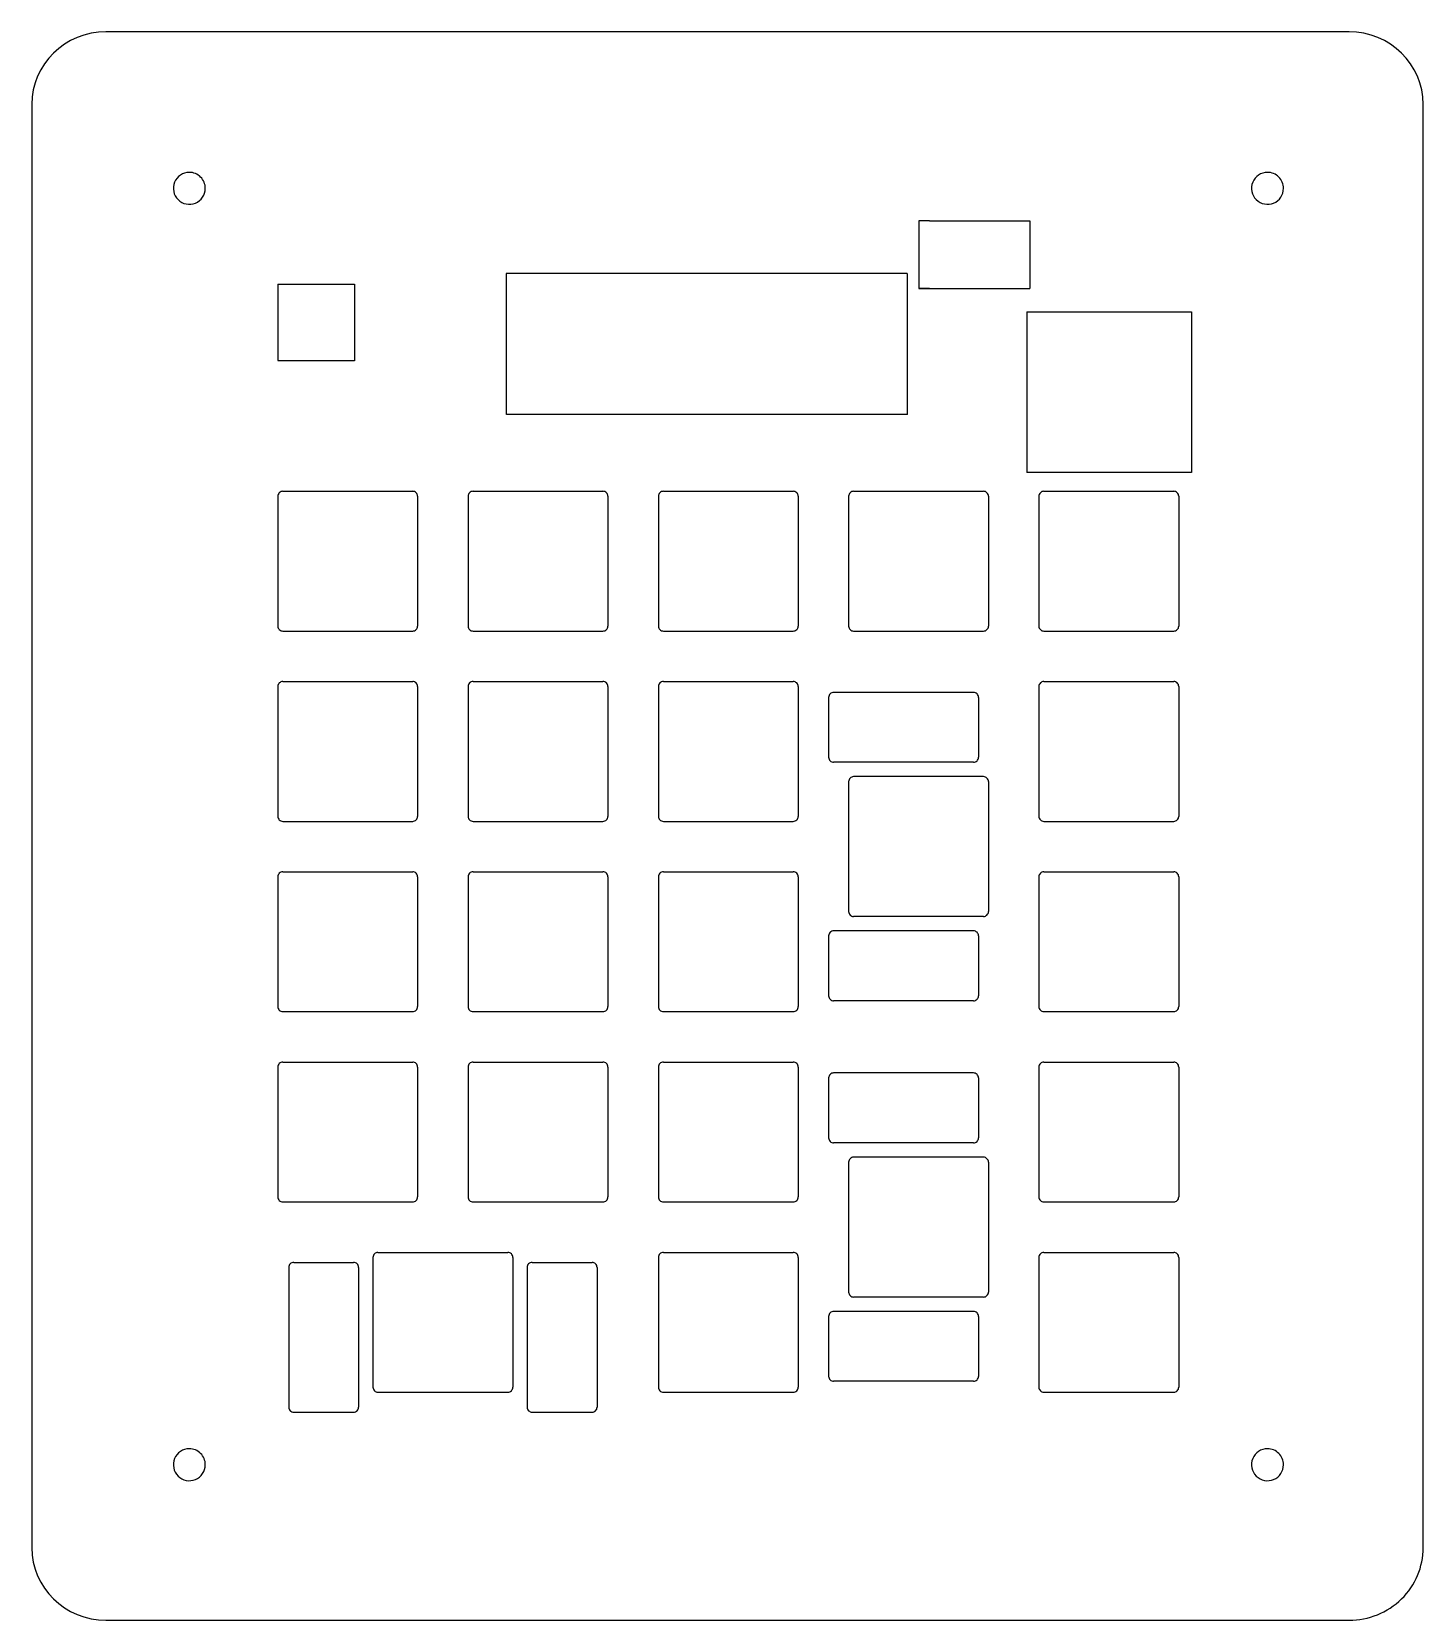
# Model space of a CAD drawing. Extents: x 2054149 to 5740322, y 1066204 to 5273978.
import ezdxf

# ---------------------------------------------------------------- set-up
doc = ezdxf.new("R2010")
doc.units = 0
doc.layers.get('0').update_dxf_attribs({"linetype": 'CONTINUOUS'})

msp = doc.modelspace()

# ---------------------------------------------------------------- linework, layer by layer
at = {"color": 7}
for points in [[(5543726.384383, 5273976.579106), (2250745.123266, 5273976.579106)], [(2054149.22708, 5081621.269875), (2054149.22708, 1258559.34745)], [(5740322.280569, 1258559.34745), (5740322.280569, 5081621.269875)], [(4403725.22513, 4773432.499095), (4403725.22513, 4593997.20321)], [(4432623.044318, 4773432.499095), (4403725.22513, 4773432.499095)], [(4432623.044318, 4773432.499095), (4698079.755458, 4773432.499095)], [(4698079.755458, 4773432.499095), (4698079.755458, 4593997.20321)], [(3311233.143031, 4634071.033041), (3311233.143031, 4260240.885358)], [(4373234.612759, 4634071.033041), (3311233.143031, 4634071.033041)], [(4373657.946496, 4260240.885358), (4373657.946496, 4634071.033041)], [(2706146.358444, 4605173.213854), (2908854.426493, 4605173.213854)], [(2706146.358444, 4605173.213854), (2706146.358444, 4403137.188112)], [(2908854.426493, 4605173.213854), (2909103.135063, 4402713.854375)], [(4432623.044318, 4593997.20321), (4403725.22513, 4593997.20321)], [(4403725.22513, 4593997.20321), (4698079.755458, 4593997.20321)], [(4690015.247778, 4532169.310995), (5126170.704817, 4532169.310995)], [(4690015.247778, 4532169.310995), (4690015.247778, 4106766.530864)], [(5126170.704817, 4532169.310995), (5126170.704817, 4106766.530864)], [(2909103.135063, 4402713.854375), (2706146.358444, 4402713.854375)], [(4373657.946496, 4260240.885358), (3311656.476767, 4260240.885358)], [(5126170.704817, 4106766.530864), (4690015.247778, 4106766.530864)], [(2706024.649995, 4043594.554035), (2706024.649995, 3699635.893134)], [(2719253.82926, 4056823.733301), (3063212.490162, 4056823.733301)], [(3076441.669427, 4043594.554035), (3076441.669427, 3699635.893134)], [(3210056.380008, 4043594.554035), (3210056.380008, 3699635.893134)], [(3223285.559274, 4056823.733301), (3567244.220176, 4056823.733301)], [(3580473.399441, 4043594.554035), (3580473.399441, 3699635.893134)], [(3714088.110022, 4043594.554035), (3714088.110022, 3699635.893134)], [(3727317.289288, 4056823.733301), (4071275.950189, 4056823.733301)], [(4084505.129455, 4043594.554035), (4084505.129455, 3699635.893134)], [(4218119.840036, 4043594.554035), (4218119.840036, 3699635.893134)], [(4231349.019301, 4056823.733301), (4575307.680203, 4056823.733301)], [(4588536.859469, 4043594.554035), (4588536.859469, 3699635.893134)], [(4722151.57005, 4043594.554035), (4722151.57005, 3699635.893134)], [(4735380.749315, 4056823.733301), (5079339.410217, 4056823.733301)], [(5092568.589482, 4043594.554035), (5092568.589482, 3699635.893134)], [(2719253.82926, 3686406.713868), (3063212.490162, 3686406.713868)], [(3223285.559274, 3686406.713868), (3567244.220176, 3686406.713868)], [(3727317.289288, 3686406.713868), (4071275.950189, 3686406.713868)], [(4231349.019301, 3686406.713868), (4575307.680203, 3686406.713868)], [(4735380.749315, 3686406.713868), (5079339.410217, 3686406.713868)], [(2706024.649995, 3539562.824022), (2706024.649995, 3195604.16312)], [(2719253.82926, 3552792.003287), (3063212.490162, 3552792.003287)], [(3076441.669427, 3539562.824022), (3076441.669427, 3195604.16312)], [(3210056.380008, 3539562.824022), (3210056.380008, 3195604.16312)], [(3223285.559274, 3552792.003287), (3567244.220176, 3552792.003287)], [(3580473.399441, 3539562.824022), (3580473.399441, 3195604.16312)], [(3714088.110022, 3539562.824022), (3714088.110022, 3195604.16312)], [(3727317.289288, 3552792.003287), (4071275.950189, 3552792.003287)], [(4084505.129455, 3539562.824022), (4084505.129455, 3195604.16312)], [(4722151.57005, 3539562.824022), (4722151.57005, 3195604.16312)], [(4735380.749315, 3552792.003287), (5079339.410217, 3552792.003287)], [(5092568.589482, 3539562.824022), (5092568.589482, 3195604.16312)], [(4165203.122974, 3510802.588299), (4165203.122974, 3352052.437113)], [(4548849.321672, 3524031.767564), (4178432.30224, 3524031.767564)], [(4562078.500938, 3510802.588299), (4562078.500938, 3352052.437113)], [(4548849.321672, 3338823.257848), (4178432.30224, 3338823.257848)], [(4218119.840036, 3287546.959015), (4218119.840036, 2943588.298113)], [(4575307.680203, 3300776.13828), (4231349.019301, 3300776.13828)], [(4588536.859469, 3287546.959015), (4588536.859469, 2943588.298113)], [(2719253.82926, 3182374.983854), (3063212.490162, 3182374.983854)], [(3223285.559274, 3182374.983854), (3567244.220176, 3182374.983854)], [(3727317.289288, 3182374.983854), (4071275.950189, 3182374.983854)], [(4735380.749315, 3182374.983854), (5079339.410217, 3182374.983854)], [(2706024.649995, 3035531.094008), (2706024.649995, 2691572.300814)], [(2719253.82926, 3048760.273273), (3063212.490162, 3048760.273273)], [(3076441.669427, 3035531.094008), (3076441.669427, 2691572.300814)], [(3210056.380008, 3035531.094008), (3210056.380008, 2691572.300814)], [(3223285.559274, 3048760.273273), (3567244.220176, 3048760.273273)], [(3580473.399441, 3035531.094008), (3580473.399441, 2691572.300814)], [(3714088.110022, 3035531.094008), (3714088.110022, 2691572.300814)], [(3727317.289288, 3048760.273273), (4071275.950189, 3048760.273273)], [(4084505.129455, 3035531.094008), (4084505.129455, 2691572.300814)], [(4722151.57005, 3035531.094008), (4722151.57005, 2691572.300814)], [(4735380.749315, 3048760.273273), (5079339.410217, 3048760.273273)], [(5092568.589482, 3035531.094008), (5092568.589482, 2691572.300814)], [(4575307.680203, 2930359.118848), (4231349.019301, 2930359.118848)], [(4165203.122974, 2879082.687723), (4165203.122974, 2720332.536537)], [(4548849.321672, 2892311.866988), (4178432.30224, 2892311.866988)], [(4562078.500938, 2879082.687723), (4562078.500938, 2720332.536537)], [(4548849.321672, 2707103.357272), (4178432.30224, 2707103.357272)], [(2719253.82926, 2678343.121549), (3063212.490162, 2678343.121549)], [(3223285.559274, 2678343.121549), (3567244.220176, 2678343.121549)], [(3727317.289288, 2678343.121549), (4071275.950189, 2678343.121549)], [(4735380.749315, 2678343.121549), (5079339.410217, 2678343.121549)], [(2706024.649995, 2531499.231702), (2706024.649995, 2187540.570801)], [(2719253.82926, 2544728.410968), (3063212.490162, 2544728.410968)], [(3076441.669427, 2531499.231702), (3076441.669427, 2187540.570801)], [(3210056.380008, 2531499.231702), (3210056.380008, 2187540.570801)], [(3223285.559274, 2544728.410968), (3567244.220176, 2544728.410968)], [(3580473.399441, 2531499.231702), (3580473.399441, 2187540.570801)], [(3714088.110022, 2531499.231702), (3714088.110022, 2187540.570801)], [(3727317.289288, 2544728.410968), (4071275.950189, 2544728.410968)], [(4084505.129455, 2531499.231702), (4084505.129455, 2187540.570801)], [(4722151.57005, 2531499.231702), (4722151.57005, 2187540.570801)], [(4735380.749315, 2544728.410968), (5079339.410217, 2544728.410968)], [(5092568.589482, 2531499.231702), (5092568.589482, 2187540.570801)], [(4165203.122974, 2502738.995979), (4165203.122974, 2343988.844794)], [(4548849.321672, 2515968.175245), (4178432.30224, 2515968.175245)], [(4562078.500938, 2502738.995979), (4562078.500938, 2343988.844794)], [(4548849.321672, 2330759.665528), (4178432.30224, 2330759.665528)], [(4218119.840036, 2279483.366695), (4218119.840036, 1935524.705794)], [(4575307.680203, 2292712.545961), (4231349.019301, 2292712.545961)], [(4588536.859469, 2279483.366695), (4588536.859469, 1935524.705794)], [(2719253.82926, 2174311.391535), (3063212.490162, 2174311.391535)], [(3223285.559274, 2174311.391535), (3567244.220176, 2174311.391535)], [(3727317.289288, 2174311.391535), (4071275.950189, 2174311.391535)], [(4735380.749315, 2174311.391535), (5079339.410217, 2174311.391535)], [(2958040.515002, 2027467.501689), (2958040.515002, 1683508.840787)], [(2971269.694267, 2040696.680954), (3315228.355169, 2040696.680954)], [(3328457.534434, 2027467.501689), (3328457.534434, 1683508.840787)], [(3714088.110022, 2027467.501689), (3714088.110022, 1683508.840787)], [(3727317.289288, 2040696.680954), (4071275.950189, 2040696.680954)], [(4084505.129455, 2027467.501689), (4084505.129455, 1683508.840787)], [(4722151.57005, 2027467.501689), (4722151.57005, 1683508.840787)], [(4735380.749315, 2040696.680954), (5079339.410217, 2040696.680954)], [(5092568.589482, 2027467.501689), (5092568.589482, 1683508.840787)], [(2734784.885718, 2001009.143158), (2734784.885718, 1630592.123725)], [(2748014.064983, 2014238.322423), (2906764.216169, 2014238.322423)], [(2919993.395434, 2001009.143158), (2919993.395434, 1630592.123725)], [(3366504.654002, 2001009.143158), (3366504.654002, 1630592.123725)], [(3379733.833267, 2014238.322423), (3538483.984453, 2014238.322423)], [(3551713.163718, 2001009.143158), (3551713.163718, 1630592.123725)], [(4575307.680203, 1922295.526528), (4231349.019301, 1922295.526528)], [(4165203.122974, 1871019.227695), (4165203.122974, 1712269.07651)], [(4548849.321672, 1884248.406961), (4178432.30224, 1884248.406961)], [(4562078.500938, 1871019.227695), (4562078.500938, 1712269.07651)], [(4548849.321672, 1699039.897244), (4178432.30224, 1699039.897244)], [(2971269.694267, 1670279.661521), (3315228.355169, 1670279.661521)], [(3727317.289288, 1670279.661521), (4071275.950189, 1670279.661521)], [(4735380.749315, 1670279.661521), (5079339.410217, 1670279.661521)], [(2748014.064983, 1617362.94446), (2906764.216169, 1617362.94446)], [(3379733.833267, 1617362.94446), (3538483.984453, 1617362.94446)], [(2250745.123266, 1066204.038219), (5543726.384383, 1066204.038219)]]:
    msp.add_lwpolyline(points, dxfattribs=at)
for points in [[(2471603.540494, 4901619.303882)], [(5327783.343905, 4901619.303882)], [(2471603.540494, 1520406.50129)], [(5327783.343905, 1520406.50129)]]:
    msp.add_lwpolyline(points, close=True, dxfattribs=at)
for points in [[(2250745.123266, 5273978.093715), (2142167.957521, 5273977.257224), (2054149.22708, 5187856.418722), (2054149.22708, 5081621.269881)], [(5740320.73257, 5081621.269875), (5740320.73257, 5187855.582227), (5652302.695192, 5273975.742615), (5543726.384383, 5273976.579106)], [(2471603.540494, 4901619.303882), (2454481.289157, 4901619.303882), (2439045.004949, 4891305.108525), (2432492.603037, 4875486.210964)], [(2501537.756072, 4889220.145811), (2493598.70849, 4897159.193392), (2482831.049256, 4901619.303882), (2471603.540494, 4901619.303882)], [(2513936.914144, 4859285.930233), (2513936.914144, 4870513.438995), (2509476.803654, 4881281.098229), (2501537.756072, 4889220.145811)], [(5327783.343905, 4901619.303882), (5310661.092569, 4901619.303882), (5295224.80836, 4891305.108525), (5288672.406449, 4875486.210964)], [(5357717.559483, 4889220.145811), (5349778.511902, 4897159.193392), (5339010.852668, 4901619.303882), (5327783.343905, 4901619.303882)], [(5370116.717555, 4859285.930233), (5370116.717555, 4870513.438995), (5365656.607065, 4881281.098229), (5357717.559483, 4889220.145811)], [(2432492.603037, 4875486.210964), (2425940.201126, 4859667.313404), (2429562.064887, 4841458.974684), (2441669.324916, 4829351.714655)], [(2487803.821226, 4820174.992776), (2503622.718786, 4826727.394687), (2513936.914144, 4842163.678896), (2513936.914144, 4859285.930233)], [(5288672.406449, 4875486.210964), (5282120.004537, 4859667.313404), (5285741.868298, 4841458.974684), (5297849.128327, 4829351.714655)], [(5343983.624637, 4820174.992776), (5359802.522198, 4826727.394687), (5370116.717555, 4842163.678896), (5370116.717555, 4859285.930233)], [(2441669.324916, 4829351.714655), (2453776.584945, 4817244.454625), (2471984.923665, 4813622.590864), (2487803.821226, 4820174.992776)], [(5297849.128327, 4829351.714655), (5309956.388357, 4817244.454625), (5328164.727077, 4813622.590864), (5343983.624637, 4820174.992776)], [(2709899.386892, 4052948.996404), (2707418.434523, 4050468.044034), (2706024.649995, 4047103.150524), (2706024.649995, 4043594.554035)], [(2719253.82926, 4056823.733301), (2715745.232772, 4056823.733301), (2712380.339261, 4055429.948773), (2709899.386892, 4052948.996404)], [(3072566.93253, 4052948.996404), (3070085.980161, 4055429.948773), (3066721.08665, 4056823.733301), (3063212.490162, 4056823.733301)], [(3076441.669427, 4043594.554035), (3076441.669427, 4047103.150524), (3075047.884899, 4050468.044034), (3072566.93253, 4052948.996404)], [(3213931.116906, 4052948.996404), (3211450.164536, 4050468.044034), (3210056.380008, 4047103.150524), (3210056.380008, 4043594.554035)], [(3223285.559274, 4056823.733301), (3219776.962786, 4056823.733301), (3216412.069275, 4055429.948773), (3213931.116906, 4052948.996404)], [(3576598.662544, 4052948.996404), (3574117.710174, 4055429.948773), (3570752.816664, 4056823.733301), (3567244.220176, 4056823.733301)], [(3580473.399441, 4043594.554035), (3580473.399441, 4047103.150524), (3579079.614913, 4050468.044034), (3576598.662544, 4052948.996404)], [(3717962.846919, 4052948.996404), (3715481.89455, 4050468.044034), (3714088.110022, 4047103.150524), (3714088.110022, 4043594.554035)], [(3727317.289288, 4056823.733301), (3723808.692799, 4056823.733301), (3720443.799289, 4055429.948773), (3717962.846919, 4052948.996404)], [(4080630.392558, 4052948.996404), (4078149.440188, 4055429.948773), (4074784.546678, 4056823.733301), (4071275.950189, 4056823.733301)], [(4084505.129455, 4043594.554035), (4084505.129455, 4047103.150524), (4083111.344927, 4050468.044034), (4080630.392558, 4052948.996404)], [(4221994.576933, 4052948.996404), (4219513.624564, 4050468.044034), (4218119.840036, 4047103.150524), (4218119.840036, 4043594.554035)], [(4231349.019301, 4056823.733301), (4227840.422813, 4056823.733301), (4224475.529303, 4055429.948773), (4221994.576933, 4052948.996404)], [(4584662.122571, 4052948.996404), (4582181.170202, 4055429.948773), (4578816.276691, 4056823.733301), (4575307.680203, 4056823.733301)], [(4588536.859469, 4043594.554035), (4588536.859469, 4047103.150524), (4587143.074941, 4050468.044034), (4584662.122571, 4052948.996404)], [(4726026.306947, 4052948.996404), (4723545.354578, 4050468.044034), (4722151.57005, 4047103.150524), (4722151.57005, 4043594.554035)], [(4735380.749315, 4056823.733301), (4731872.152827, 4056823.733301), (4728507.259316, 4055429.948773), (4726026.306947, 4052948.996404)], [(5088693.852585, 4052948.996404), (5086212.900216, 4055429.948773), (5082848.006705, 4056823.733301), (5079339.410217, 4056823.733301)], [(5092568.589482, 4043594.554035), (5092568.589482, 4047103.150524), (5091174.804954, 4050468.044034), (5088693.852585, 4052948.996404)], [(2706024.649995, 3699635.893134), (2706024.649995, 3696127.296645), (2707418.434523, 3692762.403135), (2709899.386892, 3690281.450765)], [(2709899.386892, 3690281.450765), (2712380.339261, 3687800.498396), (2715745.232772, 3686406.713868), (2719253.82926, 3686406.713868)], [(3063212.490162, 3686406.713868), (3066721.08665, 3686406.713868), (3070085.980161, 3687800.498396), (3072566.93253, 3690281.450765)], [(3072566.93253, 3690281.450765), (3075047.884899, 3692762.403135), (3076441.669427, 3696127.296645), (3076441.669427, 3699635.893134)], [(3210056.380008, 3699635.893134), (3210056.380008, 3696127.296645), (3211450.164536, 3692762.403135), (3213931.116906, 3690281.450765)], [(3213931.116906, 3690281.450765), (3216412.069275, 3687800.498396), (3219776.962786, 3686406.713868), (3223285.559274, 3686406.713868)], [(3567244.220176, 3686406.713868), (3570752.816664, 3686406.713868), (3574117.710174, 3687800.498396), (3576598.662544, 3690281.450765)], [(3576598.662544, 3690281.450765), (3579079.614913, 3692762.403135), (3580473.399441, 3696127.296645), (3580473.399441, 3699635.893134)], [(3714088.110022, 3699635.893134), (3714088.110022, 3696127.296645), (3715481.89455, 3692762.403135), (3717962.846919, 3690281.450765)], [(3717962.846919, 3690281.450765), (3720443.799289, 3687800.498396), (3723808.692799, 3686406.713868), (3727317.289288, 3686406.713868)], [(4071275.950189, 3686406.713868), (4074784.546678, 3686406.713868), (4078149.440188, 3687800.498396), (4080630.392558, 3690281.450765)], [(4080630.392558, 3690281.450765), (4083111.344927, 3692762.403135), (4084505.129455, 3696127.296645), (4084505.129455, 3699635.893134)], [(4218119.840036, 3699635.893134), (4218119.840036, 3696127.296645), (4219513.624564, 3692762.403135), (4221994.576933, 3690281.450765)], [(4221994.576933, 3690281.450765), (4224475.529303, 3687800.498396), (4227840.422813, 3686406.713868), (4231349.019301, 3686406.713868)], [(4575307.680203, 3686406.713868), (4578816.276691, 3686406.713868), (4582181.170202, 3687800.498396), (4584662.122571, 3690281.450765)], [(4584662.122571, 3690281.450765), (4587143.074941, 3692762.403135), (4588536.859469, 3696127.296645), (4588536.859469, 3699635.893134)], [(4722151.57005, 3699635.893134), (4722151.57005, 3696127.296645), (4723545.354578, 3692762.403135), (4726026.306947, 3690281.450765)], [(4726026.306947, 3690281.450765), (4728507.259316, 3687800.498396), (4731872.152827, 3686406.713868), (4735380.749315, 3686406.713868)], [(5079339.410217, 3686406.713868), (5082848.006705, 3686406.713868), (5086212.900216, 3687800.498396), (5088693.852585, 3690281.450765)], [(5088693.852585, 3690281.450765), (5091174.804954, 3692762.403135), (5092568.589482, 3696127.296645), (5092568.589482, 3699635.893134)], [(2709899.386892, 3548917.26639), (2707418.434523, 3546436.31402), (2706024.649995, 3543071.42051), (2706024.649995, 3539562.824022)], [(2719253.82926, 3552792.003287), (2715745.232772, 3552792.003287), (2712380.339261, 3551398.218759), (2709899.386892, 3548917.26639)], [(3072566.93253, 3548917.26639), (3070085.980161, 3551398.218759), (3066721.08665, 3552792.003287), (3063212.490162, 3552792.003287)], [(3076441.669427, 3539562.824022), (3076441.669427, 3543071.42051), (3075047.884899, 3546436.31402), (3072566.93253, 3548917.26639)], [(3213931.116906, 3548917.26639), (3211450.164536, 3546436.31402), (3210056.380008, 3543071.42051), (3210056.380008, 3539562.824022)], [(3223285.559274, 3552792.003287), (3219776.962786, 3552792.003287), (3216412.069275, 3551398.218759), (3213931.116906, 3548917.26639)], [(3576598.662544, 3548917.26639), (3574117.710174, 3551398.218759), (3570752.816664, 3552792.003287), (3567244.220176, 3552792.003287)], [(3580473.399441, 3539562.824022), (3580473.399441, 3543071.42051), (3579079.614913, 3546436.31402), (3576598.662544, 3548917.26639)], [(3717962.846919, 3548917.26639), (3715481.89455, 3546436.31402), (3714088.110022, 3543071.42051), (3714088.110022, 3539562.824022)], [(3727317.289288, 3552792.003287), (3723808.692799, 3552792.003287), (3720443.799289, 3551398.218759), (3717962.846919, 3548917.26639)], [(4080630.392558, 3548917.26639), (4078149.440188, 3551398.218759), (4074784.546678, 3552792.003287), (4071275.950189, 3552792.003287)], [(4084505.129455, 3539562.824022), (4084505.129455, 3543071.42051), (4083111.344927, 3546436.31402), (4080630.392558, 3548917.26639)], [(4726026.306947, 3548917.26639), (4723545.354578, 3546436.31402), (4722151.57005, 3543071.42051), (4722151.57005, 3539562.824022)], [(4735380.749315, 3552792.003287), (4731872.152827, 3552792.003287), (4728507.259316, 3551398.218759), (4726026.306947, 3548917.26639)], [(5088693.852585, 3548917.26639), (5086212.900216, 3551398.218759), (5082848.006705, 3552792.003287), (5079339.410217, 3552792.003287)], [(5092568.589482, 3539562.824022), (5092568.589482, 3543071.42051), (5091174.804954, 3546436.31402), (5088693.852585, 3548917.26639)], [(4169077.859871, 3520157.030667), (4166596.907502, 3517676.078297), (4165203.122974, 3514311.184787), (4165203.122974, 3510802.588299)], [(4178432.30224, 3524031.767564), (4174923.705751, 3524031.767564), (4171558.812241, 3522637.983036), (4169077.859871, 3520157.030667)], [(4558203.76404, 3520157.030667), (4555722.811671, 3522637.983036), (4552357.91816, 3524031.767564), (4548849.321672, 3524031.767564)], [(4562078.500938, 3510802.588299), (4562078.500938, 3514311.184787), (4560684.71641, 3517676.078297), (4558203.76404, 3520157.030667)], [(4165203.122974, 3352052.437113), (4165203.122974, 3348543.840625), (4166596.907502, 3345178.947114), (4169077.859871, 3342697.994745)], [(4169077.859871, 3342697.994745), (4171558.812241, 3340217.042376), (4174923.705751, 3338823.257848), (4178432.30224, 3338823.257848)], [(4548849.321672, 3338823.257848), (4552357.91816, 3338823.257848), (4555722.811671, 3340217.042376), (4558203.76404, 3342697.994745)], [(4558203.76404, 3342697.994745), (4560684.71641, 3345178.947114), (4562078.500938, 3348543.840625), (4562078.500938, 3352052.437113)], [(4221994.576933, 3296901.401383), (4219513.624564, 3294420.449014), (4218119.840036, 3291055.555503), (4218119.840036, 3287546.959015)], [(4231349.019301, 3300776.13828), (4227840.422813, 3300776.13828), (4224475.529303, 3299382.353752), (4221994.576933, 3296901.401383)], [(4584662.122571, 3296901.401383), (4582181.170202, 3299382.353752), (4578816.276691, 3300776.13828), (4575307.680203, 3300776.13828)], [(4588536.859469, 3287546.959015), (4588536.859469, 3291055.555503), (4587143.074941, 3294420.449014), (4584662.122571, 3296901.401383)], [(2706024.649995, 3195604.16312), (2706024.649995, 3192095.566632), (2707418.434523, 3188730.673121), (2709899.386892, 3186249.720752)], [(2709899.386892, 3186249.720752), (2712380.339261, 3183768.768382), (2715745.232772, 3182374.983854), (2719253.82926, 3182374.983854)], [(3063212.490162, 3182374.983854), (3066721.08665, 3182374.983854), (3070085.980161, 3183768.768382), (3072566.93253, 3186249.720752)], [(3072566.93253, 3186249.720752), (3075047.884899, 3188730.673121), (3076441.669427, 3192095.566632), (3076441.669427, 3195604.16312)], [(3210056.380008, 3195604.16312), (3210056.380008, 3192095.566632), (3211450.164536, 3188730.673121), (3213931.116906, 3186249.720752)], [(3213931.116906, 3186249.720752), (3216412.069275, 3183768.768382), (3219776.962786, 3182374.983854), (3223285.559274, 3182374.983854)], [(3567244.220176, 3182374.983854), (3570752.816664, 3182374.983854), (3574117.710174, 3183768.768382), (3576598.662544, 3186249.720752)], [(3576598.662544, 3186249.720752), (3579079.614913, 3188730.673121), (3580473.399441, 3192095.566632), (3580473.399441, 3195604.16312)], [(3714088.110022, 3195604.16312), (3714088.110022, 3192095.566632), (3715481.89455, 3188730.673121), (3717962.846919, 3186249.720752)], [(3717962.846919, 3186249.720752), (3720443.799289, 3183768.768382), (3723808.692799, 3182374.983854), (3727317.289288, 3182374.983854)], [(4071275.950189, 3182374.983854), (4074784.546678, 3182374.983854), (4078149.440188, 3183768.768382), (4080630.392558, 3186249.720752)], [(4080630.392558, 3186249.720752), (4083111.344927, 3188730.673121), (4084505.129455, 3192095.566632), (4084505.129455, 3195604.16312)], [(4722151.57005, 3195604.16312), (4722151.57005, 3192095.566632), (4723545.354578, 3188730.673121), (4726026.306947, 3186249.720752)], [(4726026.306947, 3186249.720752), (4728507.259316, 3183768.768382), (4731872.152827, 3182374.983854), (4735380.749315, 3182374.983854)], [(5079339.410217, 3182374.983854), (5082848.006705, 3182374.983854), (5086212.900216, 3183768.768382), (5088693.852585, 3186249.720752)], [(5088693.852585, 3186249.720752), (5091174.804954, 3188730.673121), (5092568.589482, 3192095.566632), (5092568.589482, 3195604.16312)], [(2709899.386892, 3044885.536376), (2707418.434523, 3042404.584007), (2706024.649995, 3039039.690496), (2706024.649995, 3035531.094008)], [(2719253.82926, 3048760.273273), (2715745.232772, 3048760.273273), (2712380.339261, 3047366.488745), (2709899.386892, 3044885.536376)], [(3072566.93253, 3044885.536376), (3070085.980161, 3047366.488745), (3066721.08665, 3048760.273273), (3063212.490162, 3048760.273273)], [(3076441.669427, 3035531.094008), (3076441.669427, 3039039.690496), (3075047.884899, 3042404.584007), (3072566.93253, 3044885.536376)], [(3213931.116906, 3044885.536376), (3211450.164536, 3042404.584007), (3210056.380008, 3039039.690496), (3210056.380008, 3035531.094008)], [(3223285.559274, 3048760.273273), (3219776.962786, 3048760.273273), (3216412.069275, 3047366.488745), (3213931.116906, 3044885.536376)], [(3576598.662544, 3044885.536376), (3574117.710174, 3047366.488745), (3570752.816664, 3048760.273273), (3567244.220176, 3048760.273273)], [(3580473.399441, 3035531.094008), (3580473.399441, 3039039.690496), (3579079.614913, 3042404.584007), (3576598.662544, 3044885.536376)], [(3717962.846919, 3044885.536376), (3715481.89455, 3042404.584007), (3714088.110022, 3039039.690496), (3714088.110022, 3035531.094008)], [(3727317.289288, 3048760.273273), (3723808.692799, 3048760.273273), (3720443.799289, 3047366.488745), (3717962.846919, 3044885.536376)], [(4080630.392558, 3044885.536376), (4078149.440188, 3047366.488745), (4074784.546678, 3048760.273273), (4071275.950189, 3048760.273273)], [(4084505.129455, 3035531.094008), (4084505.129455, 3039039.690496), (4083111.344927, 3042404.584007), (4080630.392558, 3044885.536376)], [(4726026.306947, 3044885.536376), (4723545.354578, 3042404.584007), (4722151.57005, 3039039.690496), (4722151.57005, 3035531.094008)], [(4735380.749315, 3048760.273273), (4731872.152827, 3048760.273273), (4728507.259316, 3047366.488745), (4726026.306947, 3044885.536376)], [(5088693.852585, 3044885.536376), (5086212.900216, 3047366.488745), (5082848.006705, 3048760.273273), (5079339.410217, 3048760.273273)], [(5092568.589482, 3035531.094008), (5092568.589482, 3039039.690496), (5091174.804954, 3042404.584007), (5088693.852585, 3044885.536376)], [(4218119.840036, 2943588.298113), (4218119.840036, 2940079.701625), (4219513.624564, 2936714.808114), (4221994.576933, 2934233.855745)], [(4221994.576933, 2934233.855745), (4224475.529303, 2931752.903376), (4227840.422813, 2930359.118848), (4231349.019301, 2930359.118848)], [(4575307.680203, 2930359.118848), (4578816.276691, 2930359.118848), (4582181.170202, 2931752.903376), (4584662.122571, 2934233.855745)], [(4584662.122571, 2934233.855745), (4587143.074941, 2936714.808114), (4588536.859469, 2940079.701625), (4588536.859469, 2943588.298113)], [(4169077.859871, 2888437.130091), (4166596.907502, 2885956.177722), (4165203.122974, 2882591.284211), (4165203.122974, 2879082.687723)], [(4178432.30224, 2892311.866988), (4174923.705751, 2892311.866988), (4171558.812241, 2890918.08246), (4169077.859871, 2888437.130091)], [(4558203.76404, 2888437.130091), (4555722.811671, 2890918.08246), (4552357.91816, 2892311.866988), (4548849.321672, 2892311.866988)], [(4562078.500938, 2879082.687723), (4562078.500938, 2882591.284211), (4560684.71641, 2885956.177722), (4558203.76404, 2888437.130091)], [(4165203.122974, 2720332.536537), (4165203.122974, 2716823.940049), (4166596.907502, 2713459.046539), (4169077.859871, 2710978.094169)], [(4169077.859871, 2710978.094169), (4171558.812241, 2708497.1418), (4174923.705751, 2707103.357272), (4178432.30224, 2707103.357272)], [(4548849.321672, 2707103.357272), (4552357.91816, 2707103.357272), (4555722.811671, 2708497.1418), (4558203.76404, 2710978.094169)], [(4558203.76404, 2710978.094169), (4560684.71641, 2713459.046539), (4562078.500938, 2716823.940049), (4562078.500938, 2720332.536537)], [(2706024.649995, 2691572.300814), (2706024.649995, 2688063.704326), (2707418.434523, 2684698.810815), (2709899.386892, 2682217.858446)], [(2709899.386892, 2682217.858446), (2712380.339261, 2679736.906077), (2715745.232772, 2678343.121549), (2719253.82926, 2678343.121549)], [(3063212.490162, 2678343.121549), (3066721.08665, 2678343.121549), (3070085.980161, 2679736.906077), (3072566.93253, 2682217.858446)], [(3072566.93253, 2682217.858446), (3075047.884899, 2684698.810815), (3076441.669427, 2688063.704326), (3076441.669427, 2691572.300814)], [(3210056.380008, 2691572.300814), (3210056.380008, 2688063.704326), (3211450.164536, 2684698.810815), (3213931.116906, 2682217.858446)], [(3213931.116906, 2682217.858446), (3216412.069275, 2679736.906077), (3219776.962786, 2678343.121549), (3223285.559274, 2678343.121549)], [(3567244.220176, 2678343.121549), (3570752.816664, 2678343.121549), (3574117.710174, 2679736.906077), (3576598.662544, 2682217.858446)], [(3576598.662544, 2682217.858446), (3579079.614913, 2684698.810815), (3580473.399441, 2688063.704326), (3580473.399441, 2691572.300814)], [(3714088.110022, 2691572.300814), (3714088.110022, 2688063.704326), (3715481.89455, 2684698.810815), (3717962.846919, 2682217.858446)], [(3717962.846919, 2682217.858446), (3720443.799289, 2679736.906077), (3723808.692799, 2678343.121549), (3727317.289288, 2678343.121549)], [(4071275.950189, 2678343.121549), (4074784.546678, 2678343.121549), (4078149.440188, 2679736.906077), (4080630.392558, 2682217.858446)], [(4080630.392558, 2682217.858446), (4083111.344927, 2684698.810815), (4084505.129455, 2688063.704326), (4084505.129455, 2691572.300814)], [(4722151.57005, 2691572.300814), (4722151.57005, 2688063.704326), (4723545.354578, 2684698.810815), (4726026.306947, 2682217.858446)], [(4726026.306947, 2682217.858446), (4728507.259316, 2679736.906077), (4731872.152827, 2678343.121549), (4735380.749315, 2678343.121549)], [(5079339.410217, 2678343.121549), (5082848.006705, 2678343.121549), (5086212.900216, 2679736.906077), (5088693.852585, 2682217.858446)], [(5088693.852585, 2682217.858446), (5091174.804954, 2684698.810815), (5092568.589482, 2688063.704326), (5092568.589482, 2691572.300814)], [(2709899.386892, 2540853.67407), (2707418.434523, 2538372.721701), (2706024.649995, 2535007.828191), (2706024.649995, 2531499.231702)], [(2719253.82926, 2544728.410968), (2715745.232772, 2544728.410968), (2712380.339261, 2543334.62644), (2709899.386892, 2540853.67407)], [(3072566.93253, 2540853.67407), (3070085.980161, 2543334.62644), (3066721.08665, 2544728.410968), (3063212.490162, 2544728.410968)], [(3076441.669427, 2531499.231702), (3076441.669427, 2535007.828191), (3075047.884899, 2538372.721701), (3072566.93253, 2540853.67407)], [(3213931.116906, 2540853.67407), (3211450.164536, 2538372.721701), (3210056.380008, 2535007.828191), (3210056.380008, 2531499.231702)], [(3223285.559274, 2544728.410968), (3219776.962786, 2544728.410968), (3216412.069275, 2543334.62644), (3213931.116906, 2540853.67407)], [(3576598.662544, 2540853.67407), (3574117.710174, 2543334.62644), (3570752.816664, 2544728.410968), (3567244.220176, 2544728.410968)], [(3580473.399441, 2531499.231702), (3580473.399441, 2535007.828191), (3579079.614913, 2538372.721701), (3576598.662544, 2540853.67407)], [(3717962.846919, 2540853.67407), (3715481.89455, 2538372.721701), (3714088.110022, 2535007.828191), (3714088.110022, 2531499.231702)], [(3727317.289288, 2544728.410968), (3723808.692799, 2544728.410968), (3720443.799289, 2543334.62644), (3717962.846919, 2540853.67407)], [(4080630.392558, 2540853.67407), (4078149.440188, 2543334.62644), (4074784.546678, 2544728.410968), (4071275.950189, 2544728.410968)], [(4084505.129455, 2531499.231702), (4084505.129455, 2535007.828191), (4083111.344927, 2538372.721701), (4080630.392558, 2540853.67407)], [(4726026.306947, 2540853.67407), (4723545.354578, 2538372.721701), (4722151.57005, 2535007.828191), (4722151.57005, 2531499.231702)], [(4735380.749315, 2544728.410968), (4731872.152827, 2544728.410968), (4728507.259316, 2543334.62644), (4726026.306947, 2540853.67407)], [(5088693.852585, 2540853.67407), (5086212.900216, 2543334.62644), (5082848.006705, 2544728.410968), (5079339.410217, 2544728.410968)], [(5092568.589482, 2531499.231702), (5092568.589482, 2535007.828191), (5091174.804954, 2538372.721701), (5088693.852585, 2540853.67407)], [(4169077.859871, 2512093.438347), (4166596.907502, 2509612.485978), (4165203.122974, 2506247.592467), (4165203.122974, 2502738.995979)], [(4178432.30224, 2515968.175245), (4174923.705751, 2515968.175245), (4171558.812241, 2514574.390717), (4169077.859871, 2512093.438347)], [(4558203.76404, 2512093.438347), (4555722.811671, 2514574.390717), (4552357.91816, 2515968.175245), (4548849.321672, 2515968.175245)], [(4562078.500938, 2502738.995979), (4562078.500938, 2506247.592467), (4560684.71641, 2509612.485978), (4558203.76404, 2512093.438347)], [(4165203.122974, 2343988.844794), (4165203.122974, 2340480.248306), (4166596.907502, 2337115.354795), (4169077.859871, 2334634.402426)], [(4169077.859871, 2334634.402426), (4171558.812241, 2332153.450056), (4174923.705751, 2330759.665528), (4178432.30224, 2330759.665528)], [(4548849.321672, 2330759.665528), (4552357.91816, 2330759.665528), (4555722.811671, 2332153.450056), (4558203.76404, 2334634.402426)], [(4558203.76404, 2334634.402426), (4560684.71641, 2337115.354795), (4562078.500938, 2340480.248306), (4562078.500938, 2343988.844794)], [(4221994.576933, 2288837.809064), (4219513.624564, 2286356.856694), (4218119.840036, 2282991.963184), (4218119.840036, 2279483.366695)], [(4231349.019301, 2292712.545961), (4227840.422813, 2292712.545961), (4224475.529303, 2291318.761433), (4221994.576933, 2288837.809064)], [(4584662.122571, 2288837.809064), (4582181.170202, 2291318.761433), (4578816.276691, 2292712.545961), (4575307.680203, 2292712.545961)], [(4588536.859469, 2279483.366695), (4588536.859469, 2282991.963184), (4587143.074941, 2286356.856694), (4584662.122571, 2288837.809064)], [(2706024.649995, 2187540.570801), (2706024.649995, 2184031.974312), (2707418.434523, 2180667.080802), (2709899.386892, 2178186.128432)], [(2709899.386892, 2178186.128432), (2712380.339261, 2175705.176063), (2715745.232772, 2174311.391535), (2719253.82926, 2174311.391535)], [(3063212.490162, 2174311.391535), (3066721.08665, 2174311.391535), (3070085.980161, 2175705.176063), (3072566.93253, 2178186.128432)], [(3072566.93253, 2178186.128432), (3075047.884899, 2180667.080802), (3076441.669427, 2184031.974312), (3076441.669427, 2187540.570801)], [(3210056.380008, 2187540.570801), (3210056.380008, 2184031.974312), (3211450.164536, 2180667.080802), (3213931.116906, 2178186.128432)], [(3213931.116906, 2178186.128432), (3216412.069275, 2175705.176063), (3219776.962786, 2174311.391535), (3223285.559274, 2174311.391535)], [(3567244.220176, 2174311.391535), (3570752.816664, 2174311.391535), (3574117.710174, 2175705.176063), (3576598.662544, 2178186.128432)], [(3576598.662544, 2178186.128432), (3579079.614913, 2180667.080802), (3580473.399441, 2184031.974312), (3580473.399441, 2187540.570801)], [(3714088.110022, 2187540.570801), (3714088.110022, 2184031.974312), (3715481.89455, 2180667.080802), (3717962.846919, 2178186.128432)], [(3717962.846919, 2178186.128432), (3720443.799289, 2175705.176063), (3723808.692799, 2174311.391535), (3727317.289288, 2174311.391535)], [(4071275.950189, 2174311.391535), (4074784.546678, 2174311.391535), (4078149.440188, 2175705.176063), (4080630.392558, 2178186.128432)], [(4080630.392558, 2178186.128432), (4083111.344927, 2180667.080802), (4084505.129455, 2184031.974312), (4084505.129455, 2187540.570801)], [(4722151.57005, 2187540.570801), (4722151.57005, 2184031.974312), (4723545.354578, 2180667.080802), (4726026.306947, 2178186.128432)], [(4726026.306947, 2178186.128432), (4728507.259316, 2175705.176063), (4731872.152827, 2174311.391535), (4735380.749315, 2174311.391535)], [(5079339.410217, 2174311.391535), (5082848.006705, 2174311.391535), (5086212.900216, 2175705.176063), (5088693.852585, 2178186.128432)], [(5088693.852585, 2178186.128432), (5091174.804954, 2180667.080802), (5092568.589482, 2184031.974312), (5092568.589482, 2187540.570801)], [(2961915.251899, 2036821.944057), (2959434.29953, 2034340.991687), (2958040.515002, 2030976.098177), (2958040.515002, 2027467.501689)], [(2971269.694267, 2040696.680954), (2967761.097779, 2040696.680954), (2964396.204268, 2039302.896426), (2961915.251899, 2036821.944057)], [(3324582.797537, 2036821.944057), (3322101.845168, 2039302.896426), (3318736.951657, 2040696.680954), (3315228.355169, 2040696.680954)], [(3328457.534434, 2027467.501689), (3328457.534434, 2030976.098177), (3327063.749906, 2034340.991687), (3324582.797537, 2036821.944057)], [(3717962.846919, 2036821.944057), (3715481.89455, 2034340.991687), (3714088.110022, 2030976.098177), (3714088.110022, 2027467.501689)], [(3727317.289288, 2040696.680954), (3723808.692799, 2040696.680954), (3720443.799289, 2039302.896426), (3717962.846919, 2036821.944057)], [(4080630.392558, 2036821.944057), (4078149.440188, 2039302.896426), (4074784.546678, 2040696.680954), (4071275.950189, 2040696.680954)], [(4084505.129455, 2027467.501689), (4084505.129455, 2030976.098177), (4083111.344927, 2034340.991687), (4080630.392558, 2036821.944057)], [(4726026.306947, 2036821.944057), (4723545.354578, 2034340.991687), (4722151.57005, 2030976.098177), (4722151.57005, 2027467.501689)], [(4735380.749315, 2040696.680954), (4731872.152827, 2040696.680954), (4728507.259316, 2039302.896426), (4726026.306947, 2036821.944057)], [(5088693.852585, 2036821.944057), (5086212.900216, 2039302.896426), (5082848.006705, 2040696.680954), (5079339.410217, 2040696.680954)], [(5092568.589482, 2027467.501689), (5092568.589482, 2030976.098177), (5091174.804954, 2034340.991687), (5088693.852585, 2036821.944057)], [(2738659.622615, 2010363.585526), (2736178.670246, 2007882.633157), (2734784.885718, 2004517.739646), (2734784.885718, 2001009.143158)], [(2748014.064983, 2014238.322423), (2744505.468495, 2014238.322423), (2741140.574984, 2012844.537895), (2738659.622615, 2010363.585526)], [(2916118.658537, 2010363.585526), (2913637.706167, 2012844.537895), (2910272.812657, 2014238.322423), (2906764.216169, 2014238.322423)], [(2919993.395434, 2001009.143158), (2919993.395434, 2004517.739646), (2918599.610906, 2007882.633157), (2916118.658537, 2010363.585526)], [(3370379.390899, 2010363.585526), (3367898.43853, 2007882.633157), (3366504.654002, 2004517.739646), (3366504.654002, 2001009.143158)], [(3379733.833267, 2014238.322423), (3376225.236779, 2014238.322423), (3372860.343268, 2012844.537895), (3370379.390899, 2010363.585526)], [(3547838.426821, 2010363.585526), (3545357.474451, 2012844.537895), (3541992.580941, 2014238.322423), (3538483.984453, 2014238.322423)], [(3551713.163718, 2001009.143158), (3551713.163718, 2004517.739646), (3550319.37919, 2007882.633157), (3547838.426821, 2010363.585526)], [(4218119.840036, 1935524.705794), (4218119.840036, 1932016.109305), (4219513.624564, 1928651.215795), (4221994.576933, 1926170.263426)], [(4221994.576933, 1926170.263426), (4224475.529303, 1923689.311056), (4227840.422813, 1922295.526528), (4231349.019301, 1922295.526528)], [(4575307.680203, 1922295.526528), (4578816.276691, 1922295.526528), (4582181.170202, 1923689.311056), (4584662.122571, 1926170.263426)], [(4584662.122571, 1926170.263426), (4587143.074941, 1928651.215795), (4588536.859469, 1932016.109305), (4588536.859469, 1935524.705794)], [(4169077.859871, 1880373.670063), (4166596.907502, 1877892.717694), (4165203.122974, 1874527.824184), (4165203.122974, 1871019.227695)], [(4178432.30224, 1884248.406961), (4174923.705751, 1884248.406961), (4171558.812241, 1882854.622433), (4169077.859871, 1880373.670063)], [(4558203.76404, 1880373.670063), (4555722.811671, 1882854.622433), (4552357.91816, 1884248.406961), (4548849.321672, 1884248.406961)], [(4562078.500938, 1871019.227695), (4562078.500938, 1874527.824184), (4560684.71641, 1877892.717694), (4558203.76404, 1880373.670063)], [(2958040.515002, 1683508.840787), (2958040.515002, 1680000.244299), (2959434.29953, 1676635.350788), (2961915.251899, 1674154.398419)], [(3324582.797537, 1674154.398419), (3327063.749906, 1676635.350788), (3328457.534434, 1680000.244299), (3328457.534434, 1683508.840787)], [(3714088.110022, 1683508.840787), (3714088.110022, 1680000.244299), (3715481.89455, 1676635.350788), (3717962.846919, 1674154.398419)], [(4080630.392558, 1674154.398419), (4083111.344927, 1676635.350788), (4084505.129455, 1680000.244299), (4084505.129455, 1683508.840787)], [(4165203.122974, 1712269.07651), (4165203.122974, 1708760.480022), (4166596.907502, 1705395.586511), (4169077.859871, 1702914.634142)], [(4169077.859871, 1702914.634142), (4171558.812241, 1700433.681772), (4174923.705751, 1699039.897244), (4178432.30224, 1699039.897244)], [(4548849.321672, 1699039.897244), (4552357.91816, 1699039.897244), (4555722.811671, 1700433.681772), (4558203.76404, 1702914.634142)], [(4558203.76404, 1702914.634142), (4560684.71641, 1705395.586511), (4562078.500938, 1708760.480022), (4562078.500938, 1712269.07651)], [(4722151.57005, 1683508.840787), (4722151.57005, 1680000.244299), (4723545.354578, 1676635.350788), (4726026.306947, 1674154.398419)], [(5088693.852585, 1674154.398419), (5091174.804954, 1676635.350788), (5092568.589482, 1680000.244299), (5092568.589482, 1683508.840787)], [(2961915.251899, 1674154.398419), (2964396.204268, 1671673.446049), (2967761.097779, 1670279.661521), (2971269.694267, 1670279.661521)], [(3315228.355169, 1670279.661521), (3318736.951657, 1670279.661521), (3322101.845168, 1671673.446049), (3324582.797537, 1674154.398419)], [(3717962.846919, 1674154.398419), (3720443.799289, 1671673.446049), (3723808.692799, 1670279.661521), (3727317.289288, 1670279.661521)], [(4071275.950189, 1670279.661521), (4074784.546678, 1670279.661521), (4078149.440188, 1671673.446049), (4080630.392558, 1674154.398419)], [(4726026.306947, 1674154.398419), (4728507.259316, 1671673.446049), (4731872.152827, 1670279.661521), (4735380.749315, 1670279.661521)], [(5079339.410217, 1670279.661521), (5082848.006705, 1670279.661521), (5086212.900216, 1671673.446049), (5088693.852585, 1674154.398419)], [(2734784.885718, 1630592.123725), (2734784.885718, 1627083.527237), (2736178.670246, 1623718.633726), (2738659.622615, 1621237.681357)], [(2738659.622615, 1621237.681357), (2741140.574984, 1618756.728988), (2744505.468495, 1617362.94446), (2748014.064983, 1617362.94446)], [(2906764.216169, 1617362.94446), (2910272.812657, 1617362.94446), (2913637.706167, 1618756.728988), (2916118.658537, 1621237.681357)], [(2916118.658537, 1621237.681357), (2918599.610906, 1623718.633726), (2919993.395434, 1627083.527237), (2919993.395434, 1630592.123725)], [(3366504.654002, 1630592.123725), (3366504.654002, 1627083.527237), (3367898.43853, 1623718.633726), (3370379.390899, 1621237.681357)], [(3370379.390899, 1621237.681357), (3372860.343268, 1618756.728988), (3376225.236779, 1617362.94446), (3379733.833267, 1617362.94446)], [(3538483.984453, 1617362.94446), (3541992.580941, 1617362.94446), (3545357.474451, 1618756.728988), (3547838.426821, 1621237.681357)], [(3547838.426821, 1621237.681357), (3550319.37919, 1623718.633726), (3551713.163718, 1627083.527237), (3551713.163718, 1630592.123725)], [(2471603.540494, 1520406.50129), (2454481.289157, 1520406.50129), (2439045.004949, 1510092.305933), (2432492.603037, 1494273.408372)], [(2501537.756072, 1508007.343218), (2493598.70849, 1515946.3908), (2482831.049256, 1520406.50129), (2471603.540494, 1520406.50129)], [(5327783.343905, 1520406.50129), (5310661.092569, 1520406.50129), (5295224.80836, 1510092.305933), (5288672.406449, 1494273.408372)], [(5357717.559483, 1508007.343218), (5349778.511902, 1515946.3908), (5339010.852668, 1520406.50129), (5327783.343905, 1520406.50129)], [(2432492.603037, 1494273.408372), (2425940.201126, 1478454.510812), (2429562.064887, 1460246.172092), (2441669.324916, 1448138.912062)], [(2487803.821226, 1438962.190184), (2503622.718786, 1445514.592095), (2513936.914144, 1460950.876304), (2513936.914144, 1478073.12764)], [(2513936.914144, 1478073.12764), (2513936.914144, 1489300.636403), (2509476.803654, 1500068.295637), (2501537.756072, 1508007.343218)], [(5288672.406449, 1494273.408372), (5282120.004537, 1478454.510812), (5285741.868298, 1460246.172092), (5297849.128327, 1448138.912062)], [(5343983.624637, 1438962.190184), (5359802.522198, 1445514.592095), (5370116.717555, 1460950.876304), (5370116.717555, 1478073.12764)], [(5370116.717555, 1478073.12764), (5370116.717555, 1489300.636403), (5365656.607065, 1500068.295637), (5357717.559483, 1508007.343218)], [(2441669.324916, 1448138.912062), (2453776.584945, 1436031.652033), (2471984.923665, 1432409.788272), (2487803.821226, 1438962.190184)], [(5297849.128327, 1448138.912062), (5309956.388357, 1436031.652033), (5328164.727077, 1432409.788272), (5343983.624637, 1438962.190184)], [(2054149.22708, 1258559.34745), (2054150.082001, 1152324.790099), (2142168.562045, 1066204.874701), (2250745.123266, 1066204.038219)], [(5682740.67573, 1122543.603895), (5719609.558118, 1158617.221964), (5740322.280569, 1207543.547533), (5740322.280569, 1258559.34745)], [(5543726.384383, 1066204.038219), (5595866.857886, 1066204.038219), (5645871.793341, 1086469.985827), (5682740.67573, 1122543.603895)]]:
    msp.add_open_spline(points, degree=3, dxfattribs=at)

doc.saveas('drawing.dxf')
